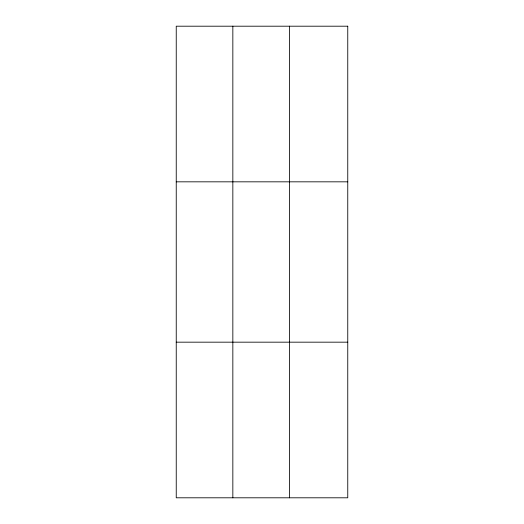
<?xml version="1.0" encoding="UTF-8"?>
<svg xmlns="http://www.w3.org/2000/svg" width="524" height="524" viewBox="0 0 524 524"><rect width="100%" height="100%" fill="white"/><g stroke="black" fill="none" stroke-linecap="round" stroke-linejoin="round"><path stroke-width="0.79" d="M232.839 26.2L232.839 497.8M289.445 26.2L289.445 497.8M176.241 181.828L347.759 181.828M176.241 342.172L347.759 342.172M347.759 26.2L347.759 497.8L176.241 497.8L176.241 26.2L347.759 26.2"/></g></svg>
